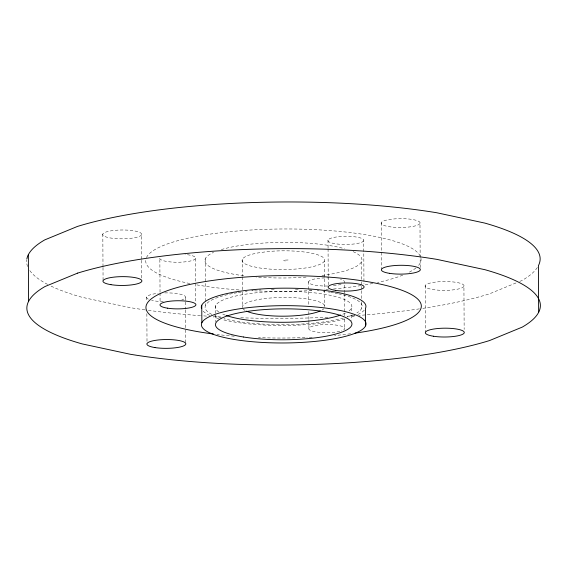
<?xml version="1.0" encoding="UTF-8"?>
<svg xmlns="http://www.w3.org/2000/svg" width="567" height="567" viewBox="0 0 567 567"><rect width="100%" height="100%" fill="white"/><g stroke="black" fill="none" stroke-linecap="round" stroke-linejoin="round"><path stroke-width="0.43" stroke-dasharray="2.83 2.13" d="M516.005 282.94L489.356 293.897A256.759 58.195 -0.3 0 1 422.847 308.349M519.762 281.395L522.016 280.467A256.759 58.195 -0.3 0 0 537.353 267.461M288.107 259.984L283.38 260.182L285.137 261.068M463.926 286.321A19.462 4.408 -0.3 0 1 433.124 289.581A19.462 4.408 -0.3 0 1 436.668 281.962A19.462 4.408 -0.3 0 1 463.926 286.321L464.153 329.441M425.222 285.584L425.463 332.227M419.984 223.426A19.462 4.408 -0.3 0 1 389.182 226.687A19.462 4.408 -0.3 0 1 392.725 219.068A19.462 4.408 -0.3 0 1 419.984 223.426L420.218 268.311M381.279 222.689L381.52 269.332M363.738 240.734A17.96 4.068 -0.3 0 1 335.317 243.739A17.96 4.068 -0.3 0 1 338.584 236.708A17.96 4.068 -0.3 0 1 363.738 240.734L363.964 283.854M361.477 261.663L361.576 281.019M361.583 281.905L361.597 285.421M361.604 286.3L361.626 289.822M361.626 290.701L361.682 301.261M361.689 302.14L361.718 308.306M351.483 308.108L351.505 311.609M351.526 315.103L351.547 320.355M344.452 292.87L344.403 282.309A17.96 4.068 -0.3 0 0 340.505 279.34M344.46 293.749L344.573 315.755M344.594 319.271L344.644 328.952M328.024 240.054L328.066 247.97M328.066 248.856L328.208 276.136M328.215 277.015L328.258 284.939M324.452 260.962A41.306 9.363 -0.3 0 1 259.084 267.872L251.266 266.228A41.306 9.363 -0.3 0 1 257.404 253.031L266.596 251.705A41.306 9.363 -0.3 0 1 324.452 260.962L324.6 289.12M324.608 289.999L324.693 306.719M308.682 281.629L308.809 305.393M308.838 311.552L308.88 319.476M308.887 320.355L308.923 328.272M242.3 259.395L242.392 276.122M242.392 277.001L242.548 306.038M215.758 305.535L215.807 314.281M215.807 315.153L215.843 322.148M205.282 258.694L205.509 302.7M205.516 303.579L205.523 305.337M195.572 258.509L195.799 302.516M185.48 297.668L185.494 301.183M185.501 302.062L185.537 309.107M185.544 309.986L185.721 343.425M160.036 292.154L159.851 257.836A17.96 4.068 -0.3 0 0 173.97 262.174A17.96 4.068 -0.3 0 0 194.793 259.346A17.96 4.068 -0.3 0 0 185.019 254.42M160.036 293.033L160.085 302.714M146.768 296.931L146.796 301.332M146.86 313.65L147.016 343.574M141.537 234.773A19.462 4.408 -0.3 0 1 110.735 238.027A19.462 4.408 -0.3 0 1 114.272 230.415A19.462 4.408 -0.3 0 1 141.537 234.773L141.665 259.41M141.672 260.288L141.764 278.773M102.825 234.036L102.996 266.596M103.003 267.475L103.074 280.679M146.456 257.581A137.682 31.206 -0.3 0 1 304.217 229.231A137.682 31.206 -0.3 0 1 418.354 265.668M415.93 267.957A137.682 31.206 -0.3 0 1 408.049 272.798M402.726 275.144A137.682 31.206 -0.3 0 1 377.438 282.501M372.81 283.465A137.682 31.206 -0.3 0 1 365.105 284.889M360.903 285.584A137.682 31.206 -0.3 0 1 333.524 288.993M328.442 289.439A137.682 31.206 -0.3 0 1 325.869 289.652M311.893 290.566A137.682 31.206 -0.3 0 1 252.046 290.722M239.012 289.943A137.682 31.206 -0.3 0 1 195.083 284.563M189.832 283.543A137.682 31.206 -0.3 0 1 145.889 259.204M364.234 310.184A82.307 18.654 -0.3 0 1 357.834 314.522M354.708 315.876A82.307 18.654 -0.3 0 1 350.186 317.463M344.927 318.966A82.307 18.654 -0.3 0 1 221.931 319.476M218.678 318.604A82.307 18.654 -0.3 0 1 213.419 316.91M209.705 315.394A82.307 18.654 -0.3 0 1 202.32 310.135M350.576 333.757A137.682 31.206 -0.3 0 1 334.601 335.558M312.133 337.209A137.682 31.206 -0.3 0 1 306.846 337.464M305.081 337.542A137.682 31.206 -0.3 0 1 258.488 337.627M234.206 336.196A137.682 31.206 -0.3 0 1 216.977 334.459M339.803 331.355A17.96 4.068 -0.3 0 1 309.802 330.022A17.96 4.068 -0.3 0 1 329.448 324.572A17.96 4.068 -0.3 0 1 341.306 330.937M218.855 312.013A68.246 15.465 -0.3 0 1 282.671 291.36A68.246 15.465 -0.3 0 1 348.967 310.957M345.416 313.076A68.246 15.465 -0.3 0 1 341.525 314.72M225.418 315.188A68.246 15.465 -0.3 0 1 221.881 313.714M323.778 308.809A41.306 9.363 -0.3 0 1 322.176 309.993M245.057 310.369A41.306 9.363 -0.3 0 1 242.825 308.483M242.421 307.675A41.306 9.363 -0.3 0 1 284.365 297.455A41.306 9.363 -0.3 0 1 324.7 307.605M341.065 284.294A17.96 4.068 -0.3 0 1 331.631 285.846M327.79 286.023A17.96 4.068 -0.3 0 1 308.583 281.99A17.96 4.068 -0.3 0 1 328.428 277.915M353.092 251.635A78.537 17.797 -0.3 0 1 319.887 275.76M306.074 277.107A78.537 17.797 -0.3 0 1 256.022 277.001M243.725 275.739A78.537 17.797 -0.3 0 1 213.575 252.372M221.314 249.579A78.537 17.797 -0.3 0 1 344.438 248.679M164.77 292.905A19.462 4.408 -0.3 0 1 183.148 295.074A19.462 4.408 -0.3 0 1 181.865 299.815M163.239 301.672A19.462 4.408 -0.3 0 1 151.651 300.319M148.341 299.178A19.462 4.408 -0.3 0 1 158.221 293.309M419.389 308.866A256.759 58.195 -0.3 0 1 359.251 315.401M354.814 315.72A256.759 58.195 -0.3 0 1 345.877 316.315M327.854 317.272A256.759 58.195 -0.3 0 1 240.21 317.761M220.584 316.918A256.759 58.195 -0.3 0 1 213.525 316.528M206.537 316.088A256.759 58.195 -0.3 0 1 201.349 315.734M200.491 315.67A256.759 58.195 -0.3 0 1 145.733 309.993M144.89 309.873A256.759 58.195 -0.3 0 1 130.091 307.626L82.002 297.285A256.759 58.195 -0.3 0 1 50.222 285.711M47.635 284.407A256.759 58.195 -0.3 0 1 29.704 270.438M27.606 266.547A256.759 58.195 -0.3 0 1 26.727 259.757M338.542 293.826A78.537 17.797 -0.3 0 1 356.919 312.842M352.617 314.983A78.537 17.797 -0.3 0 1 347.132 316.974M343.404 318.066A78.537 17.797 -0.3 0 1 224.015 318.704M221.591 318.044A78.537 17.797 -0.3 0 1 214.652 315.677M211.86 314.409A78.537 17.797 -0.3 0 1 219.131 296.988M220.116 296.669A78.537 17.797 -0.3 0 1 233.306 293.401M234.235 293.224A78.537 17.797 -0.3 0 1 237.481 292.65M238.317 292.508A78.537 17.797 -0.3 0 1 241.748 291.97M245.298 291.473A78.537 17.797 -0.3 0 1 247.113 291.24M251.72 290.715A78.537 17.797 -0.3 0 1 253.35 290.545M259.211 290.028A78.537 17.797 -0.3 0 1 260.926 289.893M271.38 289.298A78.537 17.797 -0.3 0 1 274.754 289.177M295.4 289.163A78.537 17.797 -0.3 0 1 299.808 289.326M309.306 289.872A78.537 17.797 -0.3 0 1 311.807 290.07M317.187 290.559A78.537 17.797 -0.3 0 1 318.952 290.751M323.275 291.261A78.537 17.797 -0.3 0 1 324.962 291.481M328.236 291.948A78.537 17.797 -0.3 0 1 329.817 292.196M330.731 292.345A78.537 17.797 -0.3 0 1 334.296 292.969M335.161 293.139A78.537 17.797 -0.3 0 1 337.712 293.649"/><path stroke-width="0.85" d="M538.65 312.297L538.409 265.654A256.759 58.195 -0.3 0 0 484.75 223.072L436.661 212.731A256.759 58.195 -0.3 0 0 77.395 226.46L44.743 239.891A256.759 58.195 -0.3 0 0 26.862 258.906M365.566 325.869A82.307 18.654 -0.3 0 0 250.281 307.434A82.307 18.654 -0.3 0 0 235.298 339.64A82.307 18.654 -0.3 0 0 365.566 325.869L365.474 308.377A82.307 18.654 -0.3 0 0 285.095 288.164A82.307 18.654 -0.3 0 0 201.512 308.526M201.767 305.266L201.859 322.758M28.35 254.703L28.591 301.346M213.483 334.02A137.682 31.206 -0.3 0 1 178.151 287.285A137.682 31.206 -0.3 0 1 388.119 285.981A137.682 31.206 -0.3 0 1 355.055 333.148M340.647 315.032A68.246 15.465 -0.3 0 1 226.212 315.472M320.277 310.957A41.306 9.363 -0.3 0 1 283.131 316.188A41.306 9.363 -0.3 0 1 246.532 311.127M77.644 273.103L44.984 286.533A256.759 58.195 -0.3 0 0 82.25 343.928L130.339 354.269A256.759 58.195 -0.3 0 0 489.604 340.54L522.257 327.109A256.759 58.195 -0.3 0 0 484.998 269.715L436.909 259.374A256.759 58.195 -0.3 0 0 77.644 273.103M335.558 290.382A17.96 4.068 -0.3 0 0 363.986 287.377A17.96 4.068 -0.3 0 0 338.832 283.351A17.96 4.068 -0.3 0 0 335.558 290.382M167.393 308.157A17.96 4.068 -0.3 0 0 195.813 305.152A17.96 4.068 -0.3 0 0 170.66 301.134A17.96 4.068 -0.3 0 0 167.393 308.157M243.569 337.018A68.246 15.465 -0.3 0 0 351.575 325.6A68.246 15.465 -0.3 0 0 255.993 310.319A68.246 15.465 -0.3 0 0 243.569 337.018M433.372 336.224A19.462 4.408 -0.3 0 0 464.175 332.964A19.462 4.408 -0.3 0 0 436.916 328.605A19.462 4.408 -0.3 0 0 433.372 336.224M154.919 347.564A19.462 4.408 -0.3 0 0 185.721 344.311A19.462 4.408 -0.3 0 0 158.462 339.952A19.462 4.408 -0.3 0 0 154.919 347.564M389.43 273.329A19.462 4.408 -0.3 0 0 420.232 270.069A19.462 4.408 -0.3 0 0 392.966 265.71A19.462 4.408 -0.3 0 0 389.43 273.329M110.976 284.669A19.462 4.408 -0.3 0 0 141.778 281.416A19.462 4.408 -0.3 0 0 114.52 277.057A19.462 4.408 -0.3 0 0 110.976 284.669"/></g></svg>
